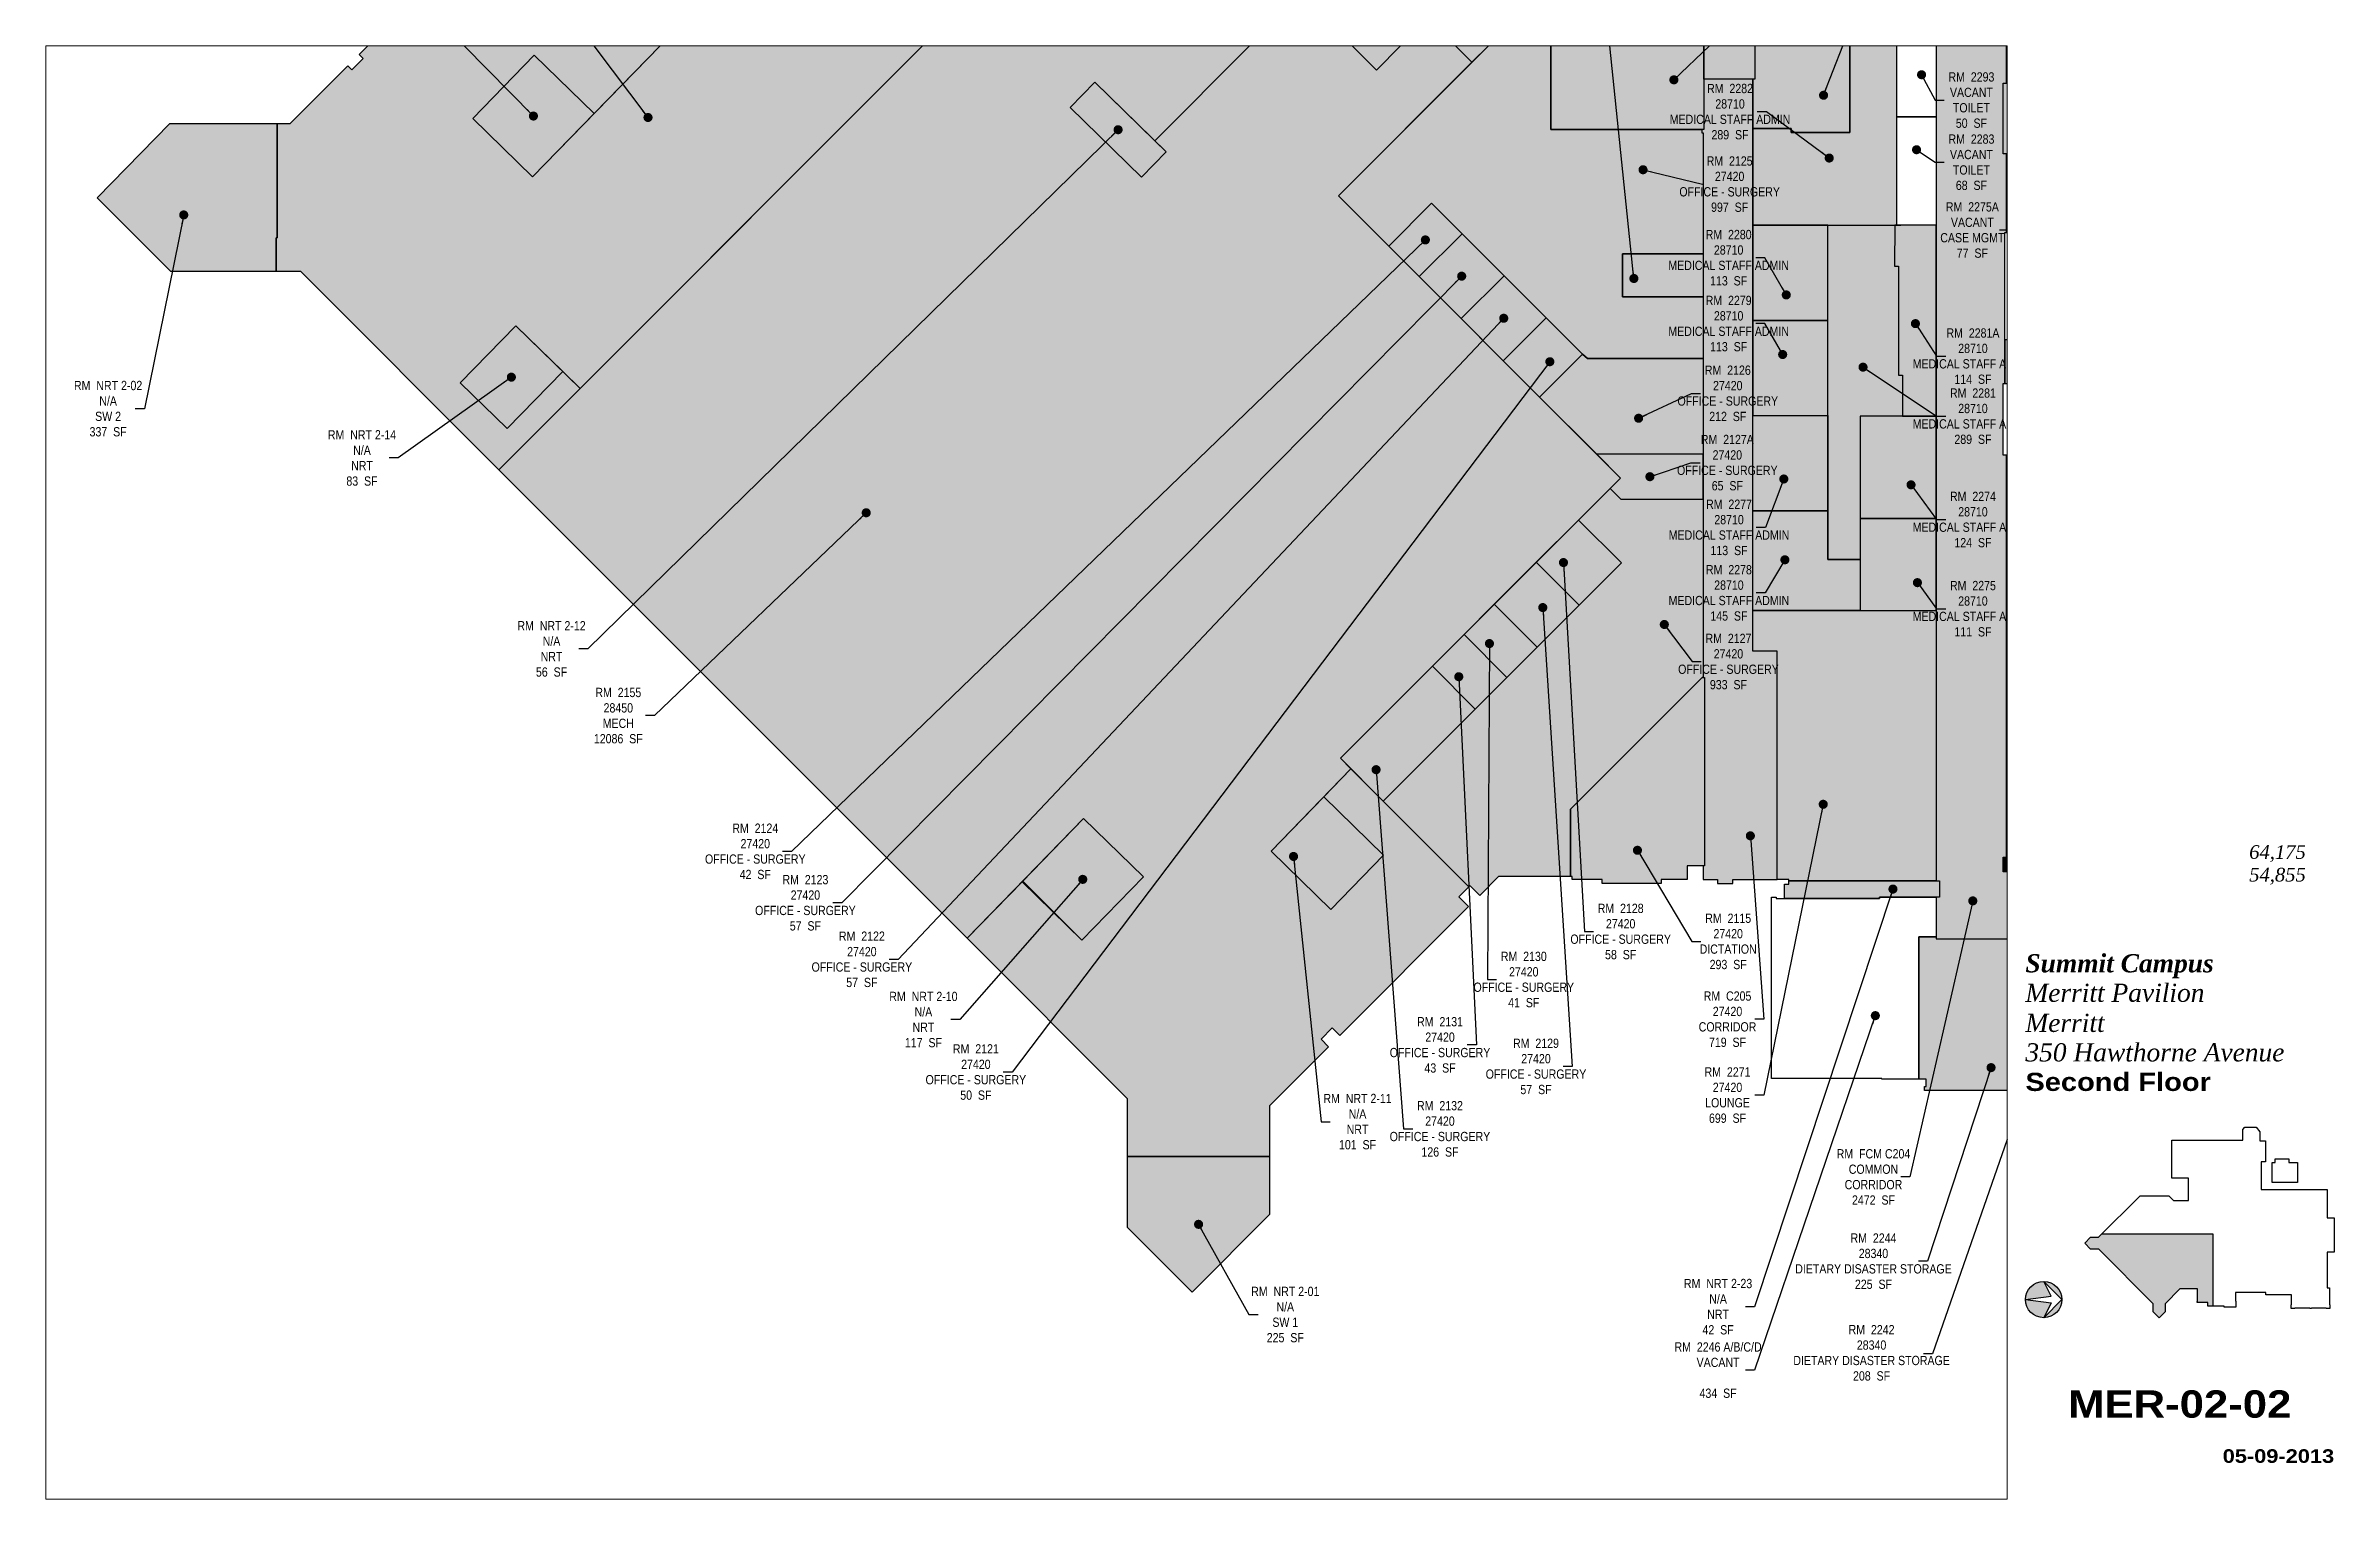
# Paper-space layout '02' of a CAD drawing. Header units: inches. Extents: x 0.9 to 16.7, y 0.5 to 10.5.
# The model-space entities are those that its viewports show. They can reach past a viewport. Long polylines and large blocks are cut down to what shows.
import ezdxf
from ezdxf.enums import TextEntityAlignment as Align

# ---------------------------------------------------------------- set-up
doc = ezdxf.new("R2010")
doc.units = ezdxf.units.IN
doc.header["$LTSCALE"] = 48
doc.header["$MEASUREMENT"] = 0
for name, color, linetype in [('0-LABEL', 3, 'Continuous'), ('1-NRT', 200, 'Continuous'), ('1-NRT-PTN', 253, 'Continuous'), ('3-FCM', 190, 'Continuous'), ('3-FCM-PTN', 9, 'Continuous'), ('4-OCC', 6, 'Continuous'), ('4-OCC-PTN', 95, 'Continuous'), ('4-VACANT', 60, 'Continuous'), ('T-TEXT-8', 8, 'Continuous'), ('T-TTLB-TEXT', 5, 'Continuous'), ('T-TTLBLK-8', 8, 'Continuous')]:
    doc.layers.add(name, color=color, linetype=linetype)
doc.layers.add('T-VPRT', color=1, linetype='Continuous', plot=False)
doc.styles.add('ArialB', font='')
doc.styles.add('ArialN', font='ARIALN.TTF')
doc.styles.add('TimesI', font='timesi.ttf')
doc.styles.add('TimesIB', font='timesbi.ttf')
doc.styles.get('ArialB').set_extended_font_data('Arial Black')
doc.dimstyles.new('AB-220', dxfattribs={"dimscale": 220, "dimtxt": 0.070312, "dimasz": 0.0625, "dimexe": 0.0625, "dimexo": 0.125, "dimgap": 0.1875, "dimtad": 0, "dimdec": 4, "dimrnd": 0.0625, "dimzin": 0, "dimdsep": 46, "dimlunit": 4, "dimtxsty": 'ArialN', "dimblk": 'ARCHTICK', "dimcen": 0.0625, "dimclrd": 256, "dimclre": 256, "dimclrt": 256, "dimadec": 0, "dimazin": 0, "dimtfac": 1, "dimtdec": 4, "dimtofl": 0, "dimtmove": 2, "dimatfit": 3, "dimldrblk": 'DOT', "dimfxl": 1, "dimfrac": 2, "dimtolj": 1, "dimtzin": 0, "dimlwd": -1, "dimlwe": -1, "dimarcsym": 0})

# ---------------------------------------------------------------- blocks, each defined once
blk = doc.blocks.new('n-arrow')
h = blk.add_hatch(color=256)
h.paths.add_polyline_path([(0, 0.125), (0.125, 0, 0.414214)])
h.paths.add_polyline_path([(0, 0.125, 0.414214), (-0.125, 0), (0.051, 0.022)])
h = blk.add_hatch(color=256)
h.paths.add_polyline_path([(0.051, -0.022), (-0.125, 0, 0.414214), (0, -0.125)])
h.paths.add_polyline_path([(0.125, 0), (0, -0.125, 0.414214)])
for p, q in [((-0.125, 0), (0.051, 0.022)), ((-0.125, 0), (0.051, -0.022)), ((0, 0.125), (0.125, 0)), ((0.051, 0.022), (0, 0.125)), ((0, -0.125), (0.125, 0)), ((0.051, -0.022), (0, -0.125))]:
    blk.add_line(p, q)
blk.add_circle((0, 0), 0.125)
blk = doc.blocks.new('AB-TB-text')
at = {"style": 'TimesI'}
for tag, p in [('GROSS', (1.93, 4.406)), ('USEABLE', (1.93, 4.25))]:
    blk.add_attdef(tag, text='', height=0.0938, dxfattribs=at).set_placement(p, align=Align.RIGHT)
for tag, style, p in [('CAMPUS', 'TimesIB', (0, 3.75)), ('PAVILION', 'TimesI', (0, 3.547)), ('BUILDING', 'TimesI', (0, 3.34)), ('STREET', 'TimesI', (0, 3.137))]:
    blk.add_attdef(tag, text='', height=0.125, dxfattribs=dict(style=style)).set_placement(p, align=Align.TOP_LEFT)
at = {"layer": 'T-TEXT-8', "style": 'ArialB'}
blk.add_attdef('FLOOR', text='', height=0.125, dxfattribs=at).set_placement((0, 2.934), align=Align.TOP_LEFT)
blk.add_attdef('DWG#', text='', height=0.188, dxfattribs=at).set_placement((1.062, 0.749), align=Align.TOP_CENTER)
blk.add_attdef('DATE', text='', height=0.0938, dxfattribs=at).set_placement((2.125, 0.25), align=Align.RIGHT)
blk = doc.blocks.new('_ArchTick')
at = {"const_width": 0.15}
blk.add_lwpolyline([(-0.5, -0.5), (0.5, 0.5)], dxfattribs=at)
blk = doc.blocks.new('_Dot')
at = {"lineweight": -2}
blk.add_line((-0.5, 0), (-1, 0), dxfattribs=at)
at = {"const_width": 0.5}
blk.add_lwpolyline([(-0.25, 0, 1), (0.25, 0, 1)], format="xyb", close=True, dxfattribs=at)

msp = doc.modelspace()

# ---------------------------------------------------------------- hatches: boundary and pattern name
at = {"layer": '1-NRT-PTN'}
for points in [[(805.3, 2001.1), (898.6, 2096.7), (989.1, 2008.4), (895.8, 1912.8)], [(1968.7, 1864.2), (1854.3, 1978.6), (1937.8, 2062), (2052.1, 1947.7)], [(2464.3, 1774.3), (2232.6, 1774.3), (2232.6, 1928.6), (2464.6, 1928.6), (2464.6, 1850.4), (2464.3, 1850.4)], [(690.9, 1702.7), (600.4, 1790.9), (693.6, 1886.5), (784.1, 1798.3)], [(1504.9, 1807.4), (1542.3, 1845.7), (1650.2, 1740.5), (1612.8, 1702.2)], [(2917.5, 1844.6), (2985.6, 1844.6), (2985.6, 1809.6), (3009.7, 1809.6), (3009.7, 1737.6), (2917.5, 1737.6)], [(302.6, 1559.1), (143.4, 1559.1), (31.9, 1670.6), (141.7, 1783.3), (304.4, 1783.3), (304.4, 1610.2), (302.6, 1610.2)], [(652.3, 1321.5), (581.2, 1390.8), (665.5, 1477.2), (736.6, 1407.9)], [(1809.1, 682), (1889.1, 764.3), (1979.6, 676), (1899.6, 593.7)], [(1522.7, 547.2), (1432.2, 635.5), (1525.4, 731.1), (1615.9, 642.8)], [(2917.5, 672.6), (2971.2, 672.6), (2971.2, 650.6), (2917.5, 650.6)], [(2821.5, 612.1), (2730.3, 612.1), (2730.3, 610.1), (2586.8, 610.1), (2586.8, 631.9), (2592.9, 631.9), (2592.9, 637.1), (2821.5, 637.1)], [(1806.8, 219.7), (1806.8, 131.9), (1689.9, 14.3), (1592, 112.2), (1592, 219.7)]]:
    msp.add_hatch(color=256, dxfattribs=at).paths.add_polyline_path(points)
at = {"layer": '3-FCM-PTN'}
for points in [[(2665.1, 2474.4), (2706.3, 2474.4), (2706.3, 2360.1), (2701.1, 2360.1), (2701.1, 2341.9), (2710.8, 2341.9), (2710.8, 2162.5), (2750.8, 2162.5), (2750.8, 2157.1), (3178.6, 2157.1), (3178.6, 2153.4), (3204.6, 2153.4), (3204.6, 2120.9), (3338.5, 2120.9), (3338.5, 2242.7), (3396.5, 2242.7), (3396.5, 2154.7), (3391.3, 2154.7), (3391.3, 2112.2), (3453.8, 2112.2), (3453.8, 2117.4), (4160.1, 2117.4), (4160.1, 2124.9), (4197.8, 2124.9), (4197.8, 2117.4), (4332.3, 2117.4), (4332.3, 2112.2), (4423.3, 2112.2), (4423.3, 2117.4), (4675, 2117.4), (4675, 2010.9), (4132, 2010.9), (4000, 2010.9), (3419.4, 2010.9), (3389.1, 2010.9), (3389.1, 2014.4), (3231.1, 2014.4), (3231.1, 2019.7), (3171.5, 2019.7), (3171.5, 1926.6), (3068.3, 1926.6), (3068.3, 1956.4), (3007.8, 1956.4), (3007.8, 1939.6), (2982.3, 1939.6), (2982.3, 1956.9), (2922.8, 1956.9), (2922.8, 1904.6), (2818.9, 1904.6), (2816.3, 1904.6), (2816.3, 1915.3), (2756.8, 1915.3), (2756.8, 1920.6), (2706.8, 1920.6), (2706.8, 1914.6), (2555, 1914.6), (2555, 2024.6), (2650.9, 2024.6), (2650.9, 2071.4), (2601.6, 2071.4), (2601.6, 2147), (2608.6, 2147), (2608.6, 2282.7), (2612.1, 2282.7), (2612.1, 2392.6), (2558.6, 2392.6), (2558.6, 2474.4), (2583.8, 2474.4), (2583.8, 2523.1), (2665.1, 2523.1)], [(2555, 2024.6), (2555, 1914.6), (2541.8, 1914.6), (2541.8, 1850.4), (2464.6, 1850.4), (2464.6, 1928.6), (2232.6, 1928.6), (2232.6, 1923.4), (2166, 1923.4), (2161.2, 1928.1), (1886.2, 2203.1), (1886.2, 2300.3), (1988, 2300.3), (1988, 2295.5), (2002.3, 2295.5), (2013, 2306.1), (2048.3, 2270.8), (2037.7, 2260.2), (2037.7, 2245.7), (2057.2, 2226.2), (2071.7, 2226.2), (2082.3, 2236.9), (2116.2, 2202.9), (2105.6, 2192.3), (2105.6, 2177.8), (2125.1, 2158.4), (2139.5, 2158.4), (2150.1, 2169), (2184.1, 2135), (2173.5, 2124.4), (2173.5, 2110), (2188.8, 2094.6), (2192.3, 2098.2), (2260.6, 2029.9), (2365.6, 2029.9), (2365.6, 2024.6)], [(2816.3, 1904.6), (2816.3, 637.1), (2821.5, 637.1), (2821.5, 612.1), (2816.3, 612.1), (2816.3, 549.4), (3061.1, 549.4), (3061.1, 330.1), (3078.6, 330.1), (3078.6, 322.1), (3126.6, 322.1), (3126.6, 338.1), (3171.5, 338.1), (3171.5, 339.1), (3176.8, 339.1), (3176.8, 1926.1), (3171.5, 1926.1), (3171.5, 1926.4), (3171.5, 1926.6), (3068.3, 1926.6), (3068.3, 1911.6), (3070.3, 1911.6), (3070.3, 1877.1), (3072.9, 1877.1), (3072.9, 1846.6), (3070.3, 1846.6), (3070.3, 1844.6), (2985.6, 1844.6), (2985.6, 1809.6), (3009.7, 1809.6), (3009.7, 1804.4), (3070.3, 1804.4), (3070.3, 1618.4), (3072.9, 1618.4), (3072.9, 1455.7), (2920.2, 1455.7), (2920.2, 1389.7), (3075.6, 1389.7), (3075.6, 1281.2), (2922.8, 1281.2), (2922.8, 1183.5), (3070.3, 1183.5), (3070.3, 901.1), (3075.6, 901.1), (3075.6, 820.6), (3070.3, 820.6), (3070.3, 655.9), (2971.3, 655.9), (2971.3, 650.6), (2917.5, 650.6), (2917.5, 672.6), (2922.8, 672.6), (2922.8, 1281.2), (2917.5, 1281.2), (2917.5, 1389.7), (2920.2, 1389.7), (2920.2, 1618.4), (2922.8, 1618.4), (2922.8, 1737.6), (2917.5, 1737.6), (2917.5, 1844.6), (2922.8, 1844.6), (2922.8, 1904.6)]]:
    msp.add_hatch(color=256, dxfattribs=at).paths.add_polyline_path(points)
at = {"layer": '4-OCC-PTN'}
for color, points in [(55, [(1185.4, 2644.9), (1312.4, 2521.1), (1225.4, 2431.9), (1315.9, 2343.7), (1204.6, 2229.5), (1114.1, 2317.7), (1020.9, 2222.1), (1111.3, 2133.9), (989, 2008.4), (898.6, 2096.7), (805.3, 2001.1), (895.8, 1912.8), (784.1, 1798.3), (693.6, 1886.5), (600.4, 1790.9), (690.9, 1702.7), (1402.9, 2432.8), (1610.8, 2230.1), (762.9, 1382.3), (665.5, 1477.2), (581.2, 1390.8), (652.3, 1321.5), (736.6, 1407.9), (762.9, 1382.3), (639.9, 1259.3), (340.1, 1559.1), (302.6, 1559.1), (302.6, 1610.2), (304.4, 1610.2), (304.4, 1783.3), (323.8, 1783.3), (411.3, 1870.7), (417.5, 1864.5), (434.5, 1881.5), (428.3, 1887.7), (623.4, 2082.9), (629.6, 2076.7), (646.6, 2093.6), (640.4, 2099.8), (835, 2294.4), (840.6, 2288.8), (857.5, 2305.8), (851.9, 2311.4), (1047.7, 2507.1), (1053.9, 2500.9), (1070.9, 2517.9), (1064.7, 2524.1)]), (55, [(639.9, 1259.3), (1686.5, 2305.9), (1705.9, 2286.5), (1707.8, 2288.3), (1935.9, 2060.2), (1633, 1757.3), (1542.3, 1845.7), (1504.9, 1807.4), (1612.8, 1702.2), (1650.2, 1740.5), (1633, 1757.3), (1854.3, 1978.6), (1968.7, 1864.2), (2046.8, 1942.4), (2113.3, 1875.9), (1911.2, 1673.8), (2338.3, 1246.7), (1914.1, 822.5), (1930.1, 806.5), (1809.1, 682), (1899.6, 593.7), (1979.6, 676), (1888.9, 764.1), (1930.1, 806.5), (2108.8, 627.8), (2093.6, 612.7), (2108.3, 598.1), (1913.1, 402.9), (1901.8, 414.2), (1884.8, 397.2), (1896.1, 385.9), (1806.8, 296.6), (1806.8, 219.7), (1592, 219.7), (1592, 307.2), (1349, 550.2), (1433.3, 636.6), (1522.7, 547.2), (1615.9, 642.8), (1525.4, 731.1), (1349, 550.2)]), (55, [(1843.4, 2152.6), (1890.1, 2199.3), (2162.3, 1927.1), (2162.3, 1924.9), (2113.3, 1875.9), (2046.8, 1942.4), (2052.1, 1947.7), (1937.8, 2062), (1935.9, 2060.2)]), (121, [(2162.3, 1927.1), (2166, 1923.4), (2232.6, 1923.4), (2232.6, 1774.3), (2461.5, 1774.3), (2461.5, 1769), (2463.3, 1769), (2463.3, 1585.8), (2341.3, 1585.8), (2341.3, 1520.8), (2463.3, 1520.8), (2463.3, 1427.8), (2288.2, 1427.8), (2280.6, 1434.2), (2052.2, 1662.6), (1987.3, 1597.7), (1911.2, 1673.8), (2162.3, 1924.9)]), (234, [(2538.8, 1775.6), (2538.8, 1629.3), (2762.8, 1629.3), (2756.9, 1629.3), (2756.8, 1920.6), (2706.8, 1920.6), (2706.8, 1914.6), (2685.7, 1914.6), (2685.7, 1769.6), (2596.7, 1769.6), (2596.7, 1775.6)]), (234, [(2538.8, 1850.4), (2538.8, 1775.6), (2596.7, 1775.6), (2596.7, 1769.6), (2685.7, 1769.6), (2685.7, 1914.6), (2541.8, 1914.6), (2541.8, 1850.4)]), (121, [(2465.3, 659.9), (2463.4, 659.9), (2463.4, 638.9), (2484.9, 638.9), (2484.9, 632.9), (2508.4, 632.9), (2508.4, 638.9), (2575.5, 638.9), (2575.5, 984.8), (2538.8, 984.8), (2538.8, 1850.4), (2464.3, 1850.4), (2464.3, 1774.3), (2461.5, 1774.3), (2461.5, 1769), (2463.3, 1769), (2463.3, 944.6), (2465.3, 944.6)]), (121, [(1987.3, 1597.7), (2052.2, 1662.6), (2098.3, 1616.5), (2033.5, 1551.6)]), (234, [(2538.8, 1485.1), (2652.2, 1485.1), (2652.2, 1629.3), (2538.8, 1629.3)]), (234, [(2759.4, 1567.6), (2759.4, 1402.6), (2765.4, 1402.6), (2765.4, 1340.1), (2701.2, 1340.1), (2701.2, 1123.1), (2652.2, 1123.1), (2652.2, 1629.3), (2753.4, 1629.3), (2753.3, 1567.6)]), (234, [(2765.4, 1340.1), (2816.3, 1340.1), (2816.3, 1629.4), (2753.4, 1629.3), (2753.3, 1567.6), (2759.4, 1567.6), (2759.4, 1402.6), (2765.4, 1402.6), (2765.4, 1340.1)]), (121, [(2033.5, 1551.6), (2098.3, 1616.5), (2162.1, 1552.7), (2097.2, 1487.9)]), (121, [(2458.8, 1585.8), (2463.3, 1585.8), (2463.3, 1520.8), (2341.3, 1520.8), (2341.3, 1585.8)]), (121, [(2162.1, 1552.7), (2097.2, 1487.9), (2160.8, 1424.2), (2225.7, 1489.1), (2162.1, 1552.7), (2097.2, 1487.9)]), (121, [(2160.8, 1424.2), (2215.8, 1369.2), (2280.7, 1434.1), (2225.7, 1489.1), (2160.8, 1424.2)]), (234, [(2652.2, 1341.1), (2652.2, 1485.1), (2538.8, 1485.1), (2538.8, 1341.1)]), (121, [(2288.2, 1427.8), (2463.3, 1427.8), (2463.3, 1282.7), (2306, 1282.7), (2302.3, 1282.7), (2215.8, 1369.2), (2280.7, 1434.1)]), (234, [(2652.2, 1197.1), (2538.8, 1197.1), (2538.8, 1341.1), (2652.2, 1341.1), (2652.2, 1197.1)]), (234, [(2701.2, 1185.5), (2816.3, 1185.5), (2816.3, 1340.1), (2701.2, 1340.1), (2701.2, 1185.5)]), (121, [(2302.3, 1282.7), (2338.3, 1246.7), (2322.5, 1230.9), (2338.7, 1214.6), (2346.1, 1214.6), (2463.3, 1214.6), (2463.3, 1282.7)]), (121, [(2463.3, 944.6), (2461.7, 944.6), (2262.5, 745.5), (2262.5, 643.4), (2153.6, 643.4), (2125.2, 615), (2110.6, 629.6), (2108.8, 627.8), (1978.9, 757.6), (2118.3, 897), (2339.6, 1118.2), (2274.7, 1183.1), (2322.5, 1230.9), (2338.7, 1214.6), (2463.3, 1214.6)]), (121, [(2274.7, 1183.1), (2339.6, 1118.2), (2275.7, 1054.3), (2210.8, 1119.2)]), (234, [(2538.8, 1046), (2538.8, 1197.1), (2652.2, 1197.1), (2652.2, 1123.1), (2701.2, 1123.1), (2701.2, 1046), (2538.8, 1046)]), (234, [(2701.2, 1046), (2816.3, 1046), (2816.3, 1185.5), (2701.2, 1185.5), (2701.2, 1046)]), (121, [(2210.8, 1119.2), (2275.7, 1054.3), (2212, 990.7), (2147.2, 1055.5)]), (121, [(2147.2, 1055.5), (2212, 990.7), (2166.2, 944.8), (2101.3, 1009.7), (2147.2, 1055.5)]), (121, [(2816.3, 737.8), (2816.3, 637.1), (2592.9, 637.1), (2592.9, 638.9), (2575.5, 638.9), (2575.5, 984.8), (2538.8, 984.8), (2538.8, 1046), (2816.3, 1046)]), (121, [(2101.3, 1009.7), (2166.2, 944.8), (2118.3, 897), (2053.5, 961.9)]), (121, [(2053.5, 961.9), (2118.3, 897), (1978.9, 757.6), (1914.1, 822.5)]), (121, [(2465.3, 659.9), (2439.1, 659.9), (2439.1, 638.9), (2399.6, 638.9), (2399.6, 632.9), (2310.4, 632.9), (2310.4, 638.9), (2265.1, 638.9), (2265.1, 643.4), (2262.5, 643.4), (2262.5, 745.5), (2461.7, 944.6), (2465.3, 944.6)]), (50, [(2931.1, 549.4), (2931.1, 319.4), (2798.6, 319.4), (2798.6, 325.9), (2801.1, 325.9), (2801.1, 336.9), (2789.8, 336.9), (2789.8, 552), (2816.3, 552), (2816.3, 549.4)]), (50, [(2931.1, 319.4), (2931.1, 549.4), (3061.1, 549.4), (3061.1, 325.9), (3063.6, 325.9), (3063.6, 319.4)])]:
    msp.add_hatch(color=color, dxfattribs=at).paths.add_polyline_path(points)

# ---------------------------------------------------------------- linework, layer by layer
at = {"layer": '1-NRT'}
for points in [[(805.3, 2001.1), (898.6, 2096.7), (989.1, 2008.4), (895.8, 1912.8)], [(1968.7, 1864.2), (1854.3, 1978.6), (1937.8, 2062), (2052.1, 1947.7)], [(2464.3, 1774.3), (2232.6, 1774.3), (2232.6, 1928.6), (2464.6, 1928.6), (2464.6, 1850.4), (2464.3, 1850.4)], [(690.9, 1702.7), (600.4, 1790.9), (693.6, 1886.5), (784.1, 1798.3)], [(1504.9, 1807.4), (1542.3, 1845.7), (1650.2, 1740.5), (1612.8, 1702.2)], [(2917.5, 1844.6), (2985.6, 1844.6), (2985.6, 1809.6), (3009.7, 1809.6), (3009.7, 1737.6), (2917.5, 1737.6)], [(302.6, 1559.1), (143.4, 1559.1), (31.9, 1670.6), (141.7, 1783.3), (304.4, 1783.3), (304.4, 1610.2), (302.6, 1610.2)], [(1809.1, 682), (1889.1, 764.3), (1979.6, 676), (1899.6, 593.7)], [(1522.7, 547.2), (1432.2, 635.5), (1525.4, 731.1), (1615.9, 642.8)], [(2917.5, 672.6), (2971.2, 672.6), (2971.2, 650.6), (2917.5, 650.6)], [(2821.5, 612.1), (2730.3, 612.1), (2730.3, 610.1), (2586.8, 610.1), (2586.8, 631.9), (2592.9, 631.9), (2592.9, 637.1), (2821.5, 637.1)], [(1806.8, 219.7), (1806.8, 131.9), (1689.9, 14.3), (1592, 112.2), (1592, 219.7)]]:
    msp.add_lwpolyline(points, close=True, dxfattribs=at)
msp.add_lwpolyline([(652.3, 1321.5), (581.2, 1390.8), (665.5, 1477.2), (736.6, 1407.9), (652.3, 1321.5)], dxfattribs=at)
at = {"layer": '3-FCM'}
for points in [[(2922.8, 1956.9), (2922.8, 1904.6), (2818.9, 1904.6), (2816.3, 1904.6), (2816.3, 1915.3), (2756.8, 1915.3), (2756.8, 1920.6)], [(2706.8, 1920.6), (2706.8, 1914.6), (2555, 1914.6), (2555, 2024.6)], [(2555, 2024.6), (2555, 1914.6), (2541.8, 1914.6), (2541.8, 1850.4), (2464.6, 1850.4), (2464.6, 1928.6)], [(3072.9, 1455.7), (2920.2, 1455.7), (2920.2, 1389.7), (3075.6, 1389.7)], [(3075.6, 1281.2), (2922.8, 1281.2), (2922.8, 1183.5), (3070.3, 1183.5)], [(2971.3, 650.6), (2917.5, 650.6), (2917.5, 672.6), (2922.8, 672.6), (2922.8, 1281.2), (2917.5, 1281.2), (2917.5, 1389.7), (2920.2, 1389.7), (2920.2, 1618.4), (2922.8, 1618.4), (2922.8, 1737.6), (2917.5, 1737.6), (2917.5, 1844.6), (2922.8, 1844.6), (2922.8, 1904.6), (2816.3, 1904.6), (2816.3, 637.1), (2821.5, 637.1), (2821.5, 612.1), (2816.3, 612.1), (2816.3, 549.4), (2816.3, 549.4), (3061.1, 549.4)]]:
    msp.add_lwpolyline(points, dxfattribs=at)
at = {"layer": '4-OCC'}
for points in [[(805.3, 2001.1), (895.8, 1912.8), (784.1, 1798.3), (693.6, 1886.5), (600.4, 1790.9), (690.9, 1702.7), (1402.9, 2432.8)], [(1610.8, 2230.1), (762.9, 1382.3), (665.5, 1477.2), (581.2, 1390.8), (652.3, 1321.5), (736.6, 1407.9), (762.9, 1382.3), (639.9, 1259.3), (340.1, 1559.1), (302.6, 1559.1), (302.6, 1610.2), (304.4, 1610.2), (304.4, 1783.3), (323.8, 1783.3), (411.3, 1870.7), (417.5, 1864.5), (434.5, 1881.5), (428.3, 1887.7), (623.4, 2082.9)], [(1935.9, 2060.2), (1633, 1757.3), (1542.3, 1845.7), (1504.9, 1807.4), (1612.8, 1702.2), (1650.2, 1740.5), (1633, 1757.3), (1854.3, 1978.6), (1968.7, 1864.2), (2046.8, 1942.4), (2113.3, 1875.9), (1911.2, 1673.8), (2338.3, 1246.7), (1914.1, 822.5), (1930.1, 806.5), (1809.1, 682), (1899.6, 593.7), (1979.6, 676), (1888.9, 764.1), (1930.1, 806.5), (2108.8, 627.8), (2093.6, 612.7), (2108.3, 598.1), (1913.1, 402.9), (1901.8, 414.2), (1884.8, 397.2), (1896.1, 385.9), (1806.8, 296.6), (1806.8, 219.7), (1592, 219.7), (1592, 307.2), (1349, 550.2), (1433.3, 636.6), (1522.7, 547.2), (1615.9, 642.8), (1525.4, 731.1), (1349, 550.2), (639.9, 1259.3), (1686.5, 2305.9)]]:
    msp.add_lwpolyline(points, dxfattribs=at)
for points in [[(1843.4, 2152.6), (1890.1, 2199.3), (2162.3, 1927.1), (2162.3, 1924.9), (2113.3, 1875.9), (2046.8, 1942.4), (2052.1, 1947.7), (1937.8, 2062), (1935.9, 2060.2)], [(2162.3, 1927.1), (2166, 1923.4), (2232.6, 1923.4), (2232.6, 1774.3), (2461.5, 1774.3), (2461.5, 1769), (2463.3, 1769), (2463.3, 1585.8), (2341.3, 1585.8), (2341.3, 1520.8), (2463.3, 1520.8), (2463.3, 1427.8), (2288.2, 1427.8), (2280.6, 1434.2), (2052.2, 1662.6), (1987.3, 1597.7), (1911.2, 1673.8), (2162.3, 1924.9), (2162.3, 1927.1)], [(2538.8, 1775.6), (2538.8, 1629.3), (2762.8, 1629.3), (2756.9, 1629.3), (2756.9, 1629.3), (2756.8, 1920.6), (2706.8, 1920.6), (2706.8, 1914.6), (2685.7, 1914.6), (2685.7, 1769.6), (2596.7, 1769.6), (2596.7, 1775.6), (2538.8, 1775.6)], [(2538.8, 1850.4), (2538.8, 1775.6), (2596.7, 1775.6), (2596.7, 1769.6), (2685.7, 1769.6), (2685.7, 1914.6), (2541.8, 1914.6), (2541.8, 1850.4), (2538.8, 1850.4)], [(2465.3, 659.9), (2463.4, 659.9), (2463.4, 638.9), (2484.9, 638.9), (2484.9, 632.9), (2508.4, 632.9), (2508.4, 638.9), (2575.5, 638.9), (2575.5, 984.8), (2538.8, 984.8), (2538.8, 1850.4), (2464.3, 1850.4), (2464.3, 1774.3), (2461.5, 1774.3), (2461.5, 1769), (2463.3, 1769), (2463.3, 944.6), (2465.3, 944.6), (2465.3, 659.9)], [(1987.3, 1597.7), (2052.2, 1662.6), (2098.3, 1616.5), (2033.5, 1551.6), (1987.3, 1597.7)], [(2538.8, 1485.1), (2652.2, 1485.1), (2652.2, 1629.3), (2538.8, 1629.3), (2538.8, 1485.1)], [(2759.4, 1567.6), (2759.4, 1402.6), (2765.4, 1402.6), (2765.4, 1340.1), (2701.2, 1340.1), (2701.2, 1123.1), (2652.2, 1123.1), (2652.2, 1629.3), (2753.4, 1629.3), (2753.3, 1567.6), (2759.4, 1567.6)], [(2765.4, 1340.1), (2816.3, 1340.1), (2816.3, 1629.4), (2753.4, 1629.3), (2753.3, 1567.6), (2759.4, 1567.6), (2759.4, 1402.6), (2765.4, 1402.6), (2765.4, 1340.1)], [(2033.5, 1551.6), (2098.3, 1616.5), (2162.1, 1552.7), (2097.2, 1487.9), (2033.5, 1551.6)], [(2458.8, 1585.8), (2463.3, 1585.8), (2463.3, 1520.8), (2341.3, 1520.8), (2341.3, 1585.8), (2458.8, 1585.8)], [(2162.1, 1552.7), (2097.2, 1487.9), (2160.8, 1424.2), (2225.7, 1489.1), (2162.1, 1552.7), (2097.2, 1487.9)], [(2160.8, 1424.2), (2215.8, 1369.2), (2280.7, 1434.1), (2225.7, 1489.1), (2160.8, 1424.2)], [(2652.2, 1341.1), (2652.2, 1485.1), (2538.8, 1485.1), (2538.8, 1341.1), (2652.2, 1341.1)], [(2288.2, 1427.8), (2463.3, 1427.8), (2463.3, 1282.7), (2306, 1282.7), (2302.3, 1282.7), (2215.8, 1369.2), (2280.7, 1434.1)], [(2652.2, 1197.1), (2538.8, 1197.1), (2538.8, 1341.1), (2652.2, 1341.1), (2652.2, 1197.1)], [(2701.2, 1185.5), (2816.3, 1185.5), (2816.3, 1340.1), (2701.2, 1340.1), (2701.2, 1185.5)], [(2302.3, 1282.7), (2338.3, 1246.7), (2322.5, 1230.9), (2338.7, 1214.6), (2346.1, 1214.6), (2463.3, 1214.6), (2463.3, 1282.7), (2302.3, 1282.7)], [(2463.3, 944.6), (2461.7, 944.6), (2262.5, 745.5), (2262.5, 643.4), (2153.6, 643.4), (2125.2, 615), (2110.6, 629.6), (2108.8, 627.8), (1978.9, 757.6), (2118.3, 897), (2118.3, 897), (2339.6, 1118.2), (2274.7, 1183.1), (2322.5, 1230.9), (2338.7, 1214.6), (2463.3, 1214.6), (2463.3, 944.6)], [(2274.7, 1183.1), (2339.6, 1118.2), (2275.7, 1054.3), (2210.8, 1119.2), (2274.7, 1183.1)], [(2538.8, 1046), (2538.8, 1197.1), (2652.2, 1197.1), (2652.2, 1123.1), (2701.2, 1123.1), (2701.2, 1046), (2538.8, 1046)], [(2701.2, 1046), (2816.3, 1046), (2816.3, 1185.5), (2701.2, 1185.5), (2701.2, 1046)], [(2210.8, 1119.2), (2275.7, 1054.3), (2212, 990.7), (2147.2, 1055.5), (2210.8, 1119.2)], [(2147.2, 1055.5), (2212, 990.7), (2166.2, 944.8), (2101.3, 1009.7), (2147.2, 1055.5)], [(2816.3, 737.8), (2816.3, 637.1), (2816.3, 637.1), (2816.3, 637.1), (2592.9, 637.1), (2592.9, 638.9), (2575.5, 638.9), (2575.5, 984.8), (2538.8, 984.8), (2538.8, 984.8), (2538.8, 1046), (2816.3, 1046), (2816.3, 737.8)], [(2101.3, 1009.7), (2166.2, 944.8), (2118.3, 897), (2053.5, 961.9), (2101.3, 1009.7)], [(2053.5, 961.9), (2118.3, 897), (1978.9, 757.6), (1914.1, 822.5), (2053.5, 961.9)], [(2465.3, 659.9), (2439.1, 659.9), (2439.1, 638.9), (2399.6, 638.9), (2399.6, 632.9), (2310.4, 632.9), (2310.4, 638.9), (2265.1, 638.9), (2265.1, 643.4), (2262.5, 643.4), (2262.5, 745.5), (2461.7, 944.6), (2465.3, 944.6)], [(2931.1, 549.4), (2931.1, 319.4), (2798.6, 319.4), (2798.6, 325.9), (2801.1, 325.9), (2801.1, 336.9), (2789.8, 336.9), (2789.8, 552), (2816.3, 552), (2816.3, 549.4)], [(2931.1, 319.4), (2931.1, 549.4), (3061.1, 549.4), (3061.1, 325.9), (3063.6, 325.9), (3063.6, 319.4)]]:
    msp.add_lwpolyline(points, close=True, dxfattribs=at)
at = {"layer": '4-VACANT'}
for points in [[(2922.8, 1844.6), (2922.8, 1956.9), (2982.3, 1956.9), (2982.3, 1939.6), (3007.8, 1939.6), (3007.8, 1956.4), (3068.3, 1956.4), (3068.3, 1911.6), (3070.3, 1911.6), (3070.3, 1877.1), (3072.9, 1877.1), (3072.9, 1846.6), (3070.3, 1846.6), (3070.3, 1844.6)], [(2756.8, 1847.6), (2756.8, 1879.7), (2756.8, 1915.3), (2816.3, 1915.3), (2816.3, 1793.2), (2756.8, 1793.2)], [(2756.8, 1793.2), (2816.3, 1793.2), (2816.3, 1629.4), (2762.8, 1629.4), (2756.9, 1629.3), (2756.9, 1629.3)], [(2922.8, 1737.6), (3009.7, 1737.6), (3009.7, 1740.2), (3070.3, 1740.2), (3070.3, 1624), (2922.8, 1624)], [(2922.8, 1624), (2986.4, 1624), (2986.4, 1455.7), (2920.2, 1455.7), (2920.2, 1618.4), (2922.8, 1618.4)], [(2917.5, 1389.7), (3075.6, 1389.7), (3075.6, 1281.2), (2917.5, 1281.2)], [(2922.8, 1183.5), (3070.3, 1183.5), (3070.3, 1027.7), (2922.8, 1027.7)], [(3070.3, 901.1), (2996.3, 901.1), (2996.3, 898.5), (2955.4, 898.5), (2955.4, 961.7), (2922.8, 961.7), (2922.8, 1027.7), (3070.3, 1027.7)], [(2922.8, 961.7), (2955.4, 961.7), (2955.4, 888.9), (2922.8, 888.9)], [(2922.8, 888.9), (2955.4, 888.9), (2955.4, 898.5), (2996.3, 898.5), (2996.3, 846), (2922.8, 846)], [(2922.8, 846), (2996.3, 846), (2996.3, 820.6), (3000.9, 820.6), (3000.9, 728.7), (2922.8, 728.7)], [(2922.8, 728.7), (2968.7, 728.7), (2968.7, 672.6), (2922.8, 672.6)], [(2816.3, 552), (2789.8, 552), (2789.8, 336.9), (2733.8, 336.9), (2733.8, 337.6), (2567, 337.6), (2567, 612.1), (2574, 612.1), (2574, 610.1), (2730.3, 610.1), (2730.3, 612.1), (2816.3, 612.1)]]:
    msp.add_lwpolyline(points, close=True, dxfattribs=at)

# ---------------------------------------------------------------- texts
at = {"layer": '0-LABEL', "char_height": 14, "attachment_point": 5, "style": 'ArialN'}
for s, insert in [('RM  2282\\P28710\\PMEDICAL STAFF ADMIN\\P289  SF', (2504.1, 1801.2)), ('RM  2293\\PVACANT\\PTOILET\\P50  SF', (2869.6, 1818.7)), ('RM  2125\\P27420\\POFFICE - SURGERY\\P997  SF', (2503.5, 1691.5)), ('RM  2283\\PVACANT\\PTOILET\\P68  SF', (2869.6, 1724.6)), ('RM  2275A\\PVACANT\\PCASE MGMT\\P77  SF', (2871, 1622)), ('RM  2280\\P28710\\PMEDICAL STAFF ADMIN\\P113  SF', (2502, 1580.1)), ('RM  2279\\P28710\\PMEDICAL STAFF ADMIN\\P113  SF', (2502, 1480.4)), ('RM  2281A\\P28710\\PMEDICAL STAFF ADMIN\\P114  SF', (2871.9, 1431.1)), ('RM  NRT 2-02\\PN/A\\PSW 2\\P337  SF', (48.3, 1351.6)), ('RM  2126\\P27420\\POFFICE - SURGERY\\P212  SF', (2500.7, 1374.8)), ('RM  2281\\P28710\\PMEDICAL STAFF ADMIN\\P289  SF', (2871.9, 1340.2)), ('RM  NRT 2-14\\PN/A\\PNRT\\P83  SF', (432.7, 1277)), ('RM  2127A\\P27420\\POFFICE - SURGERY\\P65  SF', (2500, 1269.9)), ('RM  2277\\P28710\\PMEDICAL STAFF ADMIN\\P113  SF', (2502.6, 1171.9)), ('RM  2274\\P28710\\PMEDICAL STAFF ADMIN\\P124  SF', (2871.9, 1183.8)), ('RM  2278\\P28710\\PMEDICAL STAFF ADMIN\\P145  SF', (2502.4, 1072.8)), ('RM  2275\\P28710\\PMEDICAL STAFF ADMIN\\P111  SF', (2871.9, 1048.8)), ('RM  NRT 2-12\\PN/A\\PNRT\\P56  SF', (719.7, 988)), ('RM  2127\\P27420\\POFFICE - SURGERY\\P933  SF', (2501.7, 968.8)), ('RM  2155\\P28450\\PMECH\\P12086  SF', (820.8, 887)), ('RM  2124\\P27420\\POFFICE - SURGERY\\P42  SF', (1028.2, 681.5)), ('RM  2123\\P27420\\POFFICE - SURGERY\\P57  SF', (1104.1, 603.7)), ('RM  2128\\P27420\\POFFICE - SURGERY\\P58  SF', (2338.5, 560.2)), ('RM  2122\\P27420\\POFFICE - SURGERY\\P57  SF', (1189.6, 518.1)), ('RM  2115\\P27420\\PDICTATION\\P293  SF', (2501.3, 545.2)), ('RM  2130\\P27420\\POFFICE - SURGERY\\P41  SF', (2191.8, 487.5)), ('RM  NRT 2-10\\PN/A\\PNRT\\P117  SF', (1282.8, 426.9)), ('RM  C205\\P27420\\PCORRIDOR\\P719  SF', (2500.3, 427.5)), ('RM  2131\\P27420\\POFFICE - SURGERY\\P43  SF', (2065, 388.6)), ('RM  2121\\P27420\\POFFICE - SURGERY\\P50  SF', (1362.2, 347.5)), ('RM  2129\\P27420\\POFFICE - SURGERY\\P57  SF', (2210.3, 356)), ('RM  2271\\P27420\\PLOUNGE\\P699  SF', (2500.3, 312.6)), ('RM  NRT 2-11\\PN/A\\PNRT\\P101  SF', (1940.1, 272.4)), ('RM  2132\\P27420\\POFFICE - SURGERY\\P126  SF', (2064.9, 261.5)), ('RM  FCM C204\\PCOMMON\\PCORRIDOR\\P2472  SF', (2721.3, 188.7)), ('RM  2244\\P28340\\PDIETARY DISASTER STORAGE\\P225  SF', (2721.3, 61.2)), ('RM  NRT 2-23\\PN/A\\PNRT\\P42  SF', (2486, -7.7)), ('RM  NRT 2-01\\PN/A\\PSW 1\\P225  SF', (1830.7, -19.6)), ('RM  2246 A/B/C/D\\PVACANT\\P\\P434  SF', (2486, -103.7)), ('RM  2242\\P28340\\PDIETARY DISASTER STORAGE\\P208  SF', (2718.4, -77.5))]:
    msp.add_mtext(s, dxfattribs=dict(at, insert=insert))

# ---------------------------------------------------------------- leaders
at = {"layer": '0-LABEL', "annotation_type": 0, "has_hookline": 1}
for points, hookline_direction, text_width in [([(865.8, 1792.4), (559.6, 2199.4), (545.9, 2199.4)], 1, 67.6), ([(692.3, 1794.6), (473.9, 2016.3), (460.1, 2016.3)], 1, 101.5), ([(2358.5, 1548.7), (2314.4, 1978.3), (2328.2, 1978.3)], 0, 151.4), ([(2645.7, 1826), (2706, 1980.1), (2719.7, 1980.1)], 0, 180.1), ([(2419.1, 1849.4), (2547.5, 1972.7), (2561.3, 1972.7)], 0, 101.5), ([(2794.1, 1857.1), (2814.6, 1818.7), (2828.3, 1818.7)], 0, 67.5), ([(1577.6, 1773.9), (774.7, 988), (761, 988)], 1, 101.3), ([(2654.3, 1731), (2559.1, 1801.2), (2545.3, 1801.2)], 1, 180.1), ([(2786.5, 1743.6), (2814.6, 1724.6), (2828.3, 1724.6)], 0, 67.5), ([(2372.4, 1713.3), (2462.3, 1691.5)], 0, 151.4), ([(162.8, 1644.9), (103.3, 1351.6), (89.5, 1351.6)], 1, 101.3), ([(2042.8, 1607.1), (1083.2, 681.5), (1069.4, 681.5)], 1, 151.4), ([(2954.7, 1597.9), (2926, 1622), (2912.3, 1622)], 1, 96.1), ([(2589.3, 1523.8), (2557, 1580.1), (2543.3, 1580.1)], 1, 180.1), ([(2097.8, 1552.2), (1159.1, 603.7), (1145.4, 603.7)], 1, 151.4), ([(2161.5, 1488.5), (1244.6, 518.1), (1230.9, 518.1)], 1, 151.4), ([(2583.8, 1433.6), (2557, 1480.4), (2543.3, 1480.4)], 1, 180.1), ([(2784.8, 1480.4), (2816.9, 1431.1), (2830.6, 1431.1)], 0, 180.1), ([(2231.3, 1422.7), (1417.2, 347.5), (1403.5, 347.5)], 1, 151.4), ([(2705.5, 1414.5), (2816.9, 1340.2), (2830.6, 1340.2)], 0, 180.1), ([(658.9, 1399.3), (487.7, 1277), (474, 1277)], 1, 101.3), ([(2365.7, 1337.1), (2445.7, 1374.8), (2459.4, 1374.8)], 0, 151.4), ([(2585.5, 1245.2), (2557.6, 1171.9), (2543.8, 1171.9)], 1, 180.1), ([(2382.8, 1248.7), (2445, 1269.9), (2458.7, 1269.9)], 0, 151.4), ([(2778.2, 1236.4), (2816.9, 1183.8), (2830.6, 1183.8)], 0, 180.1), ([(1196.2, 1194.1), (875.8, 887), (862, 887)], 1, 71.6), ([(2251.9, 1118.7), (2283.5, 560.2), (2297.2, 560.2)], 0, 151.4), ([(2587.2, 1122.9), (2557.4, 1072.8), (2543.7, 1072.8)], 1, 180.1), ([(2787.8, 1088.3), (2816.9, 1048.8), (2830.6, 1048.8)], 0, 180.1), ([(2220.6, 1050.6), (2265.3, 356), (2251.6, 356)], 1, 151.4), ([(2404.6, 1025), (2446.7, 968.8), (2460.5, 968.8)], 0, 151.4), ([(2139.8, 996.1), (2136.8, 487.5), (2150.6, 487.5)], 0, 151.4), ([(2093.4, 945.9), (2120, 388.6), (2106.3, 388.6)], 1, 151.4), ([(2939.1, 925.3), (3070.6, 33.9), (3084.4, 33.9)], 0, 65.3), ([(1968.2, 805.2), (2009.9, 261.5), (2023.7, 261.5)], 0, 151.4), ([(2645.2, 752.8), (2555.3, 312.6), (2541.5, 312.6)], 1, 65.7), ([(2534.9, 705.1), (2555.3, 427.5), (2541.5, 427.5)], 1, 86.3), ([(1843.2, 673.9), (1885.1, 272.4), (1898.8, 272.4)], 0, 99.2), ([(2363.9, 683.2), (2446.3, 545.2), (2460, 545.2)], 0, 83.9), ([(2944.4, 661.6), (3070.6, -207.8), (3084.4, -207.8)], 0, 101.3), ([(1524, 639.2), (1337.8, 426.9), (1324.1, 426.9)], 1, 101.3), ([(2750.8, 624.5), (2541, -7.7), (2527.3, -7.7)], 1, 101.4), ([(2871.7, 606.6), (2776.3, 188.7), (2762.6, 188.7)], 1, 109.4), ([(2724.1, 432.9), (2541, -103.7), (2527.3, -103.7)], 1, 129.8), ([(2899.3, 354.2), (2803.3, 61.2), (2789.5, 61.2)], 1, 235), ([(2959.6, 348), (2810.8, -79.2), (2797.1, -79.2)], 1, 235), ([(1699.4, 117), (1775.7, -19.6), (1789.5, -19.6)], 0, 99.2)]:
    msp.add_leader(points, dimstyle='AB-220', dxfattribs=dict(at, hookline_direction=hookline_direction, text_width=text_width))

psp = doc.layouts.new('02')

# ---------------------------------------------------------------- hatches: boundary and pattern name
at = {"layer": 'T-TTLBLK-8'}
psp.add_hatch(color=256, dxfattribs=at).paths.add_polyline_path([(15.855, 2.324), (15.088, 2.324), (15.065, 2.302), (15.01, 2.302), (14.97, 2.261), (15.011, 2.22), (15.067, 2.22), (15.442, 1.845), (15.442, 1.789), (15.482, 1.749), (15.523, 1.789), (15.523, 1.845), (15.625, 1.947), (15.747, 1.947), (15.747, 1.86), (15.745, 1.86), (15.745, 1.853), (15.817, 1.853), (15.817, 1.829), (15.855, 1.829)])

# ---------------------------------------------------------------- linework, layer by layer
for points in [[(15.067, 2.22), (15.011, 2.22), (14.97, 2.261), (15.01, 2.302), (15.065, 2.302), (15.352, 2.588), (15.549, 2.588), (15.582, 2.556), (15.685, 2.556), (15.685, 2.708), (15.571, 2.708), (15.571, 2.971), (16.058, 2.971), (16.058, 3.044), (16.072, 3.059), (16.151, 3.059), (16.176, 3.028), (16.176, 2.966), (16.215, 2.966), (16.215, 2.822), (16.184, 2.822), (16.184, 2.631), (16.64, 2.631), (16.64, 2.437), (16.687, 2.437), (16.688, 2.199), (16.639, 2.199), (16.639, 1.955), (16.643, 1.955), (16.643, 1.954), (16.656, 1.954), (16.656, 1.837), (16.657, 1.837), (16.657, 1.812), (16.632, 1.812), (16.632, 1.814), (16.53, 1.814), (16.53, 1.812), (16.519, 1.812), (16.519, 1.814), (16.417, 1.814), (16.417, 1.813), (16.392, 1.813), (16.392, 1.838), (16.394, 1.838), (16.394, 1.907), (16.216, 1.907), (16.216, 1.922), (16.009, 1.922), (16.009, 1.862), (16.01, 1.862), (16.01, 1.821), (15.929, 1.821), (15.929, 1.829), (15.817, 1.829), (15.817, 1.853), (15.745, 1.853), (15.745, 1.86), (15.747, 1.86), (15.747, 1.947), (15.625, 1.947), (15.523, 1.845), (15.523, 1.789), (15.482, 1.749), (15.442, 1.789), (15.442, 1.845)], [(16.281, 2.816), (16.281, 2.842), (16.375, 2.842), (16.375, 2.816), (16.435, 2.816), (16.435, 2.678), (16.261, 2.678), (16.261, 2.816)]]:
    psp.add_lwpolyline(points, close=True, dxfattribs=at)
psp.add_lwpolyline([(15.855, 1.829), (15.855, 2.324), (15.088, 2.324)], dxfattribs=at)

# ---------------------------------------------------------------- block references
at = {"layer": 'T-TTLB-TEXT'}
psp.add_blockref('AB-TB-text', (14.562, 0.5), dxfattribs=at).add_auto_attribs({'DATE': '05-09-2013', 'DWG#': 'MER-02-02', 'GROSS': '64,175', 'USEABLE': '54,855', 'PAVILION': 'Merritt Pavilion', 'BUILDING': 'Merritt', 'STREET': '350 Hawthorne Avenue', 'FLOOR': 'Second Floor', 'CAMPUS': 'Summit Campus'})
at = {"layer": 'T-TTLBLK-8'}
psp.add_blockref('n-arrow', (14.688, 1.874), dxfattribs=at)

# ---------------------------------------------------------------- viewports
at = {"layer": 'T-VPRT'}
psp.add_viewport(center=(7.687, 5.5), size=(13.5, 10), view_center_point=(1438.808, 800.937), view_height=2199.99998, dxfattribs=at)

doc.saveas('drawing.dxf')
